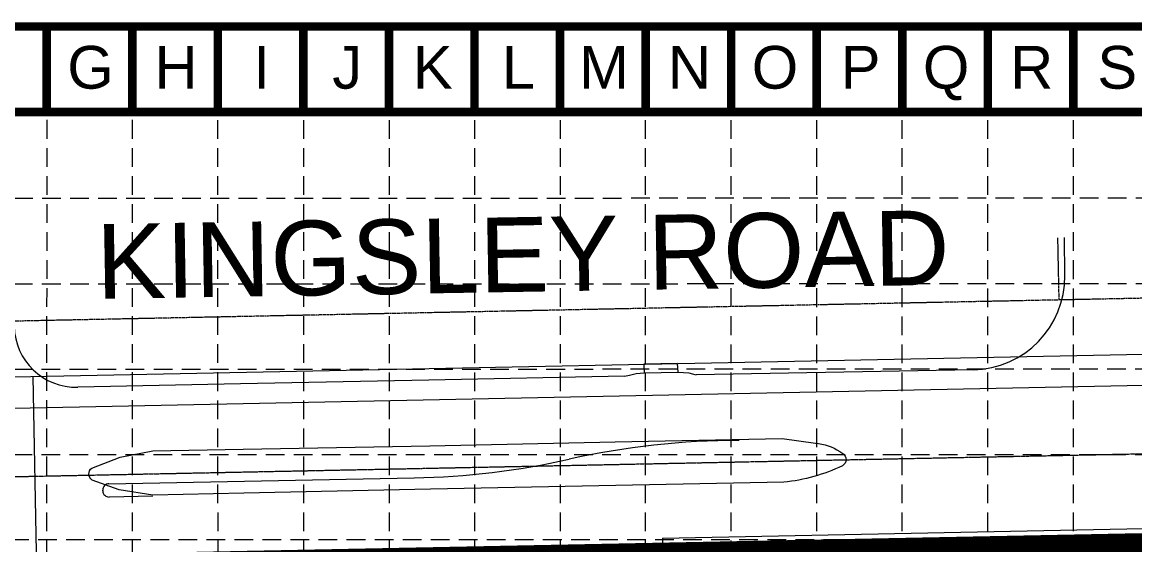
# Model space of a CAD drawing. Extents: x 2140663 to 2528301, y 336313 to 7007653.
# Drawn here: x 2527385.8 to 2527742.9, y 7007485.6 to 7007653.4 of the extents above; entities that cross this region are included whole.
import ezdxf
from ezdxf.enums import TextEntityAlignment as Align

# ---------------------------------------------------------------- set-up
doc = ezdxf.new("R2010")
doc.units = 0
doc.header["$MEASUREMENT"] = 0
for name, pattern in [('HIDDEN', [0.375, 0.25, -0.125]), ('xdrc002pt$0$CL', [0.7, 0.5, -0.05, 0.1, -0.05]), ('xdrc002pt$0$PHANTOM2', [1.25, 0.625, -0.125, 0.125, -0.125, 0.125, -0.125])]:
    doc.linetypes.add(name, pattern=pattern)
for name, color, linetype in [('BASE', 7, 'Continuous'), ('GRID', 254, 'HIDDEN'), ('LIMITS OF DISTURBANCE', 1, 'HIDDEN'), ('xdrc002ar$0$xdrc002ar$0$C-PKNG-FACE-N', 1, 'Continuous'), ('xdrc002ar$0$xdrc002ar$0$l-walk-ej-n', 14, 'Continuous'), ('xdrc002bs$0$C-STRM-PIPE-E', 5, 'Continuous'), ('xdrc002bs$0$C-WATR-PIPE-E', 12, 'Continuous'), ('xdrc002bs$0$v-pave-exst', 6, 'Continuous'), ('xdrc002pt$0$V-ADJC-LINE-E', 2, 'xdrc002pt$0$PHANTOM2'), ('xdrc002pt$0$v-road-iden', 1, 'Continuous'), ('xdrc002pt$0$V-RWAY-CNTR-E', 2, 'xdrc002pt$0$CL')]:
    doc.layers.add(name, color=color, linetype=linetype)
doc.styles.get("Standard").update_dxf_attribs({"font": 'ARIAL.TTF'})

msp = doc.modelspace()

# ---------------------------------------------------------------- linework, layer by layer
at = {"layer": 'BASE', "color": 9}
msp.add_line((2527228.95, 7007624.56), (2528272.33, 7007624.56), dxfattribs=at)
at = {"layer": 'BASE', "const_width": 2.75}
for points in [[(2528299.79, 7005894.74), (2528299.79, 7007652.02), (2527201.49, 7007652.02), (2527201.49, 7005894.74)], [(2528272.33, 7005922.2), (2528272.33, 7007624.56), (2527228.95, 7007624.56), (2527228.95, 7005922.2)]]:
    msp.add_lwpolyline(points, close=True, dxfattribs=at)
for points in [[(2527393.69, 7007652.02), (2527393.69, 7007624.56)], [(2527421.15, 7007652.02), (2527421.15, 7007624.56)], [(2527448.61, 7007652.02), (2527448.61, 7007624.56)], [(2527476.06, 7007652.02), (2527476.06, 7007624.56)], [(2527503.52, 7007652.02), (2527503.52, 7007624.56)], [(2527530.98, 7007652.02), (2527530.98, 7007624.56)], [(2527558.44, 7007652.02), (2527558.44, 7007624.56)], [(2527585.89, 7007652.02), (2527585.89, 7007624.56)], [(2527613.35, 7007652.02), (2527613.35, 7007624.56)], [(2527640.81, 7007652.02), (2527640.81, 7007624.56)], [(2527668.27, 7007652.02), (2527668.27, 7007624.56)], [(2527695.72, 7007652.02), (2527695.72, 7007624.56)], [(2527723.18, 7007652.02), (2527723.18, 7007624.56)]]:
    msp.add_lwpolyline(points, dxfattribs=at)
at = {"layer": 'GRID', "color": 253, "linetype": 'HIDDEN', "lineweight": 0, "ltscale": 24}
for p, q in [((2527585.89, 7006031.98), (2527585.89, 7007624.56)), ((2527613.35, 7006031.98), (2527613.35, 7007624.56)), ((2527640.81, 7006031.97), (2527640.81, 7007624.56)), ((2527668.27, 7006031.97), (2527668.27, 7007624.56)), ((2527695.72, 7006031.96), (2527695.72, 7007624.56)), ((2527723.18, 7006031.96), (2527723.18, 7007624.56)), ((2527393.7, 7006032.01), (2527393.79, 7007623.57)), ((2527421.37, 7006032.01), (2527421.22, 7007623.46)), ((2527448.92, 7006032), (2527448.64, 7007623.49)), ((2527476.16, 7006032), (2527476.17, 7007623.47)), ((2527503.7, 7006031.99), (2527503.67, 7007623.46)), ((2527530.98, 7006031.99), (2527531.04, 7007623.46)), ((2527558.45, 7006031.99), (2527558.62, 7007623.42)), ((2527230.2, 7007596.92), (2528271.88, 7007597.06)), ((2527230.18, 7007569.39), (2528271.88, 7007569.6)), ((2527230.02, 7007542.01), (2528272.33, 7007542.19)), ((2527229.98, 7007514.58), (2528272.33, 7007514.73)), ((2527228.95, 7007487.28), (2528272.33, 7007487.28))]:
    msp.add_line(p, q, dxfattribs=at)
at = {"layer": 'LIMITS OF DISTURBANCE', "ltscale": 70, "const_width": 6}
msp.add_lwpolyline([(2527323.28, 7007478.03), (2527323.28, 7007463.1), (2527345.36, 7006446.87, 0.352712), (2527681.73, 7006131.32), (2528205.9, 7006144.53), (2528183.39, 7007495.02)], format="xyb", close=True, dxfattribs=at)
at = {"layer": 'xdrc002ar$0$xdrc002ar$0$C-PKNG-FACE-N', "color": 7, "lineweight": 0}
for p, q in [((2527413.65, 7007505.23), (2527511.63, 7007507.12)), ((2527427.72, 7007501.25), (2527413.73, 7007500.96))]:
    msp.add_line(p, q, dxfattribs=at)
for centre, radius, start, end in [((2527615.93, 7007269.13), 250, 90, 102.6072), ((2527506.79, 7007757.08), 250, 271.1079, 282.6072), ((2527413.69, 7007503.23), 2, 91.1079, 181.1631), ((2527413.69, 7007502.96), 2, 181.1631, 271.178)]:
    msp.add_arc(centre, radius, start, end, dxfattribs=at)
at = {"layer": 'xdrc002ar$0$xdrc002ar$0$l-walk-ej-n', "color": 7, "linetype": 'Continuous', "lineweight": 0}
msp.add_line((2527411.69, 7007502.92), (2527411.69, 7007503.19), dxfattribs=at)
at = {"layer": 'xdrc002bs$0$C-STRM-PIPE-E', "color": 5, "lineweight": 0}
for p, q in [((2527591.31, 7007487.74), (2527892.31, 7007493.85)), ((2527601.64, 7007485.95), (2527892.35, 7007491.85)), ((2527591.31, 7007487.74), (2527591.35, 7007485.74)), ((2527591.35, 7007485.74), (2527599.91, 7007485.91)), ((2527595.71, 7007478.28), (2527599.91, 7007485.91)), ((2527597.44, 7007478.32), (2527601.64, 7007485.95))]:
    msp.add_line(p, q, dxfattribs=at)
at = {"layer": 'xdrc002bs$0$C-WATR-PIPE-E', "color": 7, "lineweight": 0}
for p, q in [((2527284.94, 7007537.53), (2528222.47, 7007556.56)), ((2527284.94, 7007527.53), (2528222.47, 7007546.56)), ((2527391.18, 7007447.26), (2527389.3, 7007539.65))]:
    msp.add_line(p, q, dxfattribs=at)
at = {"layer": 'xdrc002bs$0$v-pave-exst', "color": 7, "lineweight": 0}
for p, q in [((2527720.44, 7007572.05), (2527720.34, 7007584.31)), ((2527690.99, 7007541.81), (2527602.08, 7007540.17)), ((2527516.29, 7007538.44), (2527455.93, 7007537.28)), ((2527579.07, 7007539.78), (2527516.29, 7007538.44)), ((2527455.93, 7007537.28), (2527403.66, 7007536.2)), ((2527648.18, 7007515.62), (2527649.17, 7007514.96))]:
    msp.add_line(p, q, dxfattribs=at)
for points in [[(2527596.32, 7007541.03), (2527596.17, 7007543.87), (2527585.28, 7007543.6), (2527585.4, 7007540.79)], [(2527579.07, 7007539.78), (2527580.67, 7007540.06), (2527582.88, 7007540.59), (2527585.4, 7007540.79), (2527596.32, 7007541.03), (2527599.76, 7007540.79), (2527601.64, 7007540.29), (2527602.08, 7007540.17)], [(2527630.22, 7007505.72), (2527576.34, 7007504.68), (2527516.9, 7007503.49), (2527456.94, 7007502.25), (2527427.72, 7007501.55), (2527416.95, 7007503.28)]]:
    msp.add_lwpolyline(points, dxfattribs=at)
for points in [[(2527416.95, 7007503.28), (2527408.26, 7007506.4, -0.506041), (2527408.17, 7007510.26), (2527417.25, 7007513.75), (2527427.72, 7007515.81), (2527456.77, 7007516.28), (2527516.64, 7007517.42), (2527576.14, 7007518.64), (2527629.76, 7007519.72)], [(2527629.76, 7007519.72), (2527640.38, 7007518.25, -0.129559), (2527648.18, 7007515.62, -0.129559)], [(2527649.17, 7007514.96, -0.555872), (2527649.06, 7007511.01)], [(2527649.06, 7007511.01, -0.087525), (2527630.22, 7007505.72)]]:
    msp.add_lwpolyline(points, format="xyb", dxfattribs=at)
for centre, radius, start, end in [((2527690.44, 7007571.8), 30, 271.0537, 0.4637), ((2527403.24, 7007556.2), 20, 181.1972, 271.1822)]:
    msp.add_arc(centre, radius, start, end, dxfattribs=at)
at = {"layer": 'xdrc002pt$0$V-ADJC-LINE-E', "color": 7, "lineweight": 0}
for p, q in [((2527718.59, 7007564.34), (2527718.18, 7007584.31)), ((2527284.94, 7007555.53), (2528068.53, 7007571.44))]:
    msp.add_line(p, q, dxfattribs=at)
at = {"layer": 'xdrc002pt$0$V-RWAY-CNTR-E', "color": 7, "lineweight": 0}
msp.add_line((2527284.94, 7007505.52), (2528222.47, 7007524.56), dxfattribs=at)

# ---------------------------------------------------------------- texts
at = {"layer": 'BASE'}
for s, p in [('G', (2527407.75, 7007638.93)), ('H', (2527435.21, 7007638.93)), ('I', (2527462.67, 7007638.93)), ('J', (2527490.13, 7007638.93)), ('K', (2527517.58, 7007638.93)), ('L', (2527545.04, 7007638.93)), ('M', (2527572.5, 7007638.93)), ('N', (2527599.96, 7007638.93)), ('O', (2527627.41, 7007638.93)), ('P', (2527654.87, 7007638.93)), ('Q', (2527682.33, 7007638.93)), ('R', (2527709.79, 7007638.93)), ('S', (2527737.24, 7007638.93))]:
    msp.add_text(s, height=13.73, dxfattribs=at).set_placement(p, align=Align.MIDDLE_CENTER)
at = {"layer": 'xdrc002pt$0$v-road-iden', "color": 7, "lineweight": 0}
msp.add_text('KINGSLEY ROAD', height=24, rotation=0.9596, dxfattribs=at).set_placement((2527409.76, 7007564.55))

doc.saveas('drawing.dxf')
